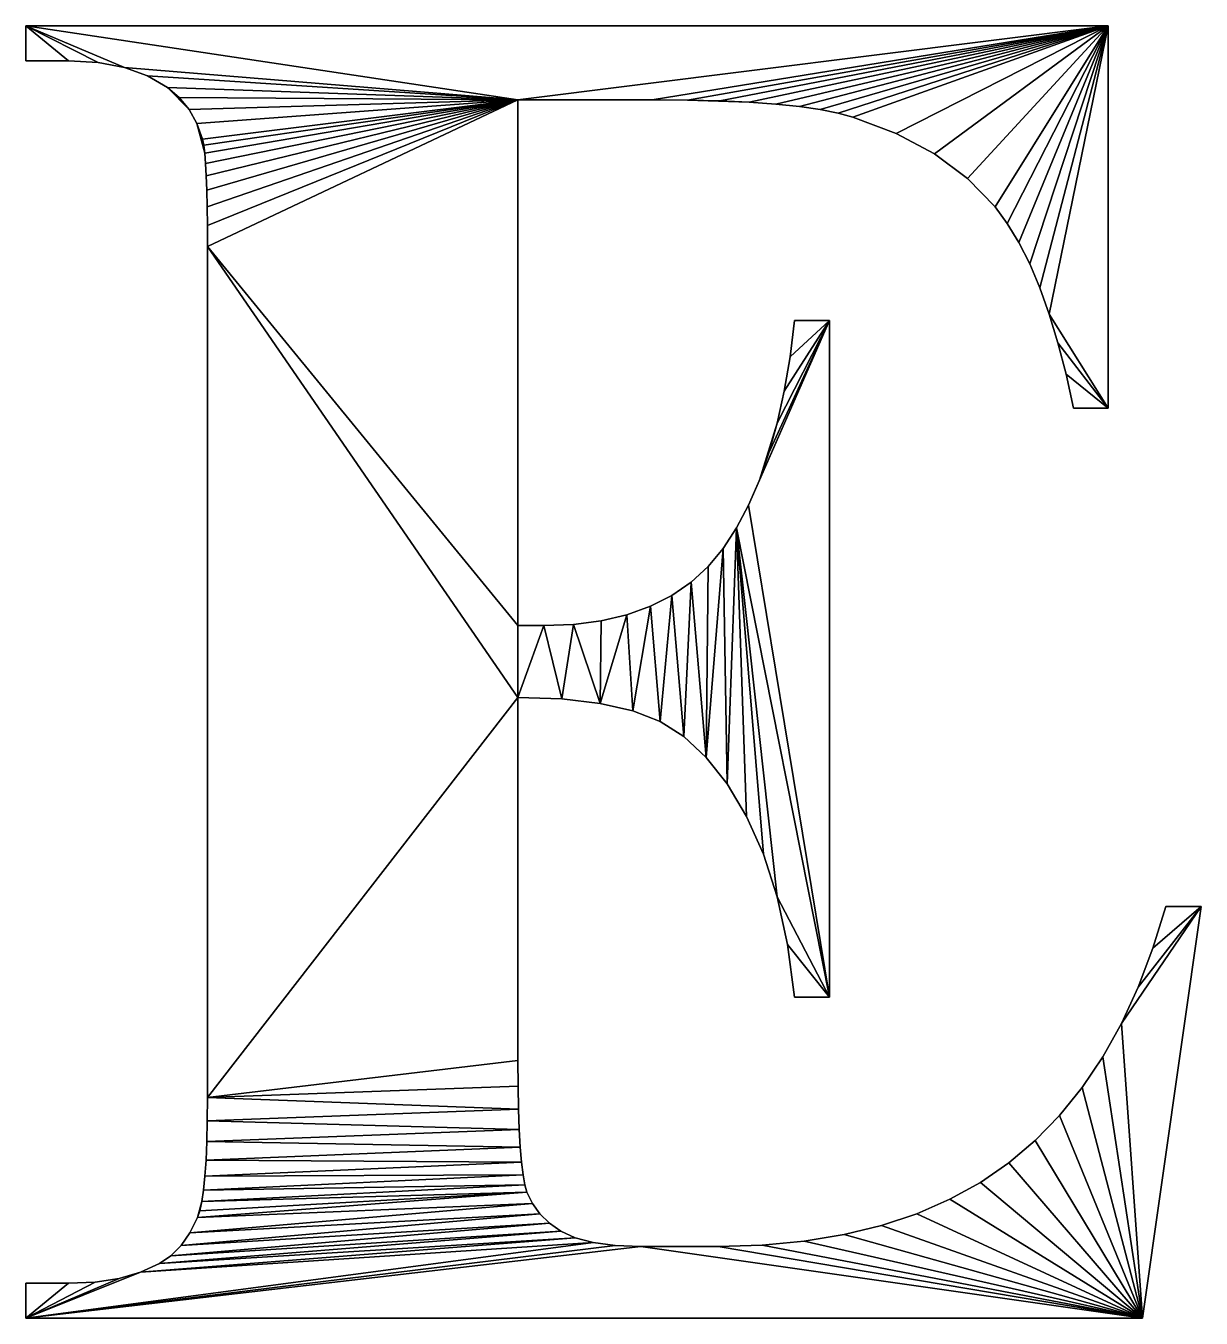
# Model space of a CAD drawing. Header units: metres. Extents: x 0.028 to 0.877, y 0 to 0.933.
import ezdxf

# ---------------------------------------------------------------- set-up
doc = ezdxf.new("R2010")
doc.units = ezdxf.units.M

msp = doc.modelspace()

# ---------------------------------------------------------------- meshes
at = {"layer": 'Armanisoft_0', "linetype": 'CONTINUOUS'}
mesh = msp.add_polyface(dxfattribs=at)
corners = [(0.157296, 0.840989), (0.383384, 0.879573), (0.157908, 0.833618), (0.156572, 0.846816), (0.155738, 0.851101), (0.15158, 0.862498), (0.145975, 0.872501), (0.138922, 0.881109), (0.130421, 0.888324), (0.116097, 0.896834), (0.099411, 0.902912), (0.028201, 0.932927), (0.080364, 0.906559), (0.058954, 0.907774), (0.028201, 0.907774), (0.157296, 0.840989, 0.229421), (0.157908, 0.833618, 0.229421), (0.383384, 0.879573, 0.229421), (0.156572, 0.846816, 0.229421), (0.155738, 0.851101, 0.229421), (0.15158, 0.862498, 0.229421), (0.145975, 0.872501, 0.229421), (0.138922, 0.881109, 0.229421), (0.130421, 0.888324, 0.229421), (0.116097, 0.896834, 0.229421), (0.099411, 0.902912, 0.229421), (0.028201, 0.932927, 0.229421), (0.080364, 0.906559, 0.229421), (0.058954, 0.907774, 0.229421), (0.028201, 0.907774, 0.229421), (0.159299, 0.773628), (0.159299, 0.159299), (0.159299, 0.159299, 0.229421), (0.159299, 0.773628, 0.229421), (0.159243, 0.788711), (0.159243, 0.788711, 0.229421), (0.159076, 0.802252), (0.159076, 0.802252, 0.229421), (0.158798, 0.81425), (0.158798, 0.81425, 0.229421), (0.158408, 0.824706), (0.158408, 0.824706, 0.229421), (0.157908, 0.833618), (0.157908, 0.833618, 0.229421), (0.157296, 0.840989), (0.157296, 0.840989, 0.229421), (0.156572, 0.846816), (0.156572, 0.846816, 0.229421), (0.155738, 0.851101), (0.155738, 0.851101, 0.229421), (0.15158, 0.862498), (0.15158, 0.862498, 0.229421), (0.145975, 0.872501), (0.145975, 0.872501, 0.229421), (0.138922, 0.881109), (0.138922, 0.881109, 0.229421), (0.130421, 0.888324), (0.130421, 0.888324, 0.229421), (0.116097, 0.896834), (0.116097, 0.896834, 0.229421), (0.099411, 0.902912), (0.099411, 0.902912, 0.229421), (0.080364, 0.906559), (0.080364, 0.906559, 0.229421), (0.058954, 0.907774), (0.058954, 0.907774, 0.229421), (0.028201, 0.907774), (0.028201, 0.907774, 0.229421), (0.028201, 0.932927), (0.028201, 0.932927, 0.229421)]
mesh.append_faces([[corners[k] for k in face] for face in [(0, 1, 2), (3, 1, 0), (4, 1, 3), (5, 1, 4), (5, 3, 0), (5, 4, 3), (6, 1, 5), (7, 1, 6), (8, 1, 7), (8, 7, 6), (9, 1, 8), (10, 1, 9), (11, 10, 12), (11, 12, 13), (11, 13, 14), (1, 10, 11), (15, 16, 17), (18, 15, 17), (19, 18, 17), (20, 19, 17), (20, 15, 18), (20, 18, 19), (21, 20, 17), (22, 21, 17), (23, 22, 17), (23, 21, 22), (24, 23, 17), (25, 24, 17), (26, 27, 25), (26, 28, 27), (26, 29, 28), (17, 26, 25), (30, 31, 32, 33), (34, 30, 33, 35), (36, 34, 35, 37), (38, 36, 37, 39), (40, 38, 39, 41), (42, 40, 41, 43), (44, 42, 43, 45), (46, 44, 45, 47), (48, 46, 47, 49), (50, 48, 49, 51), (52, 50, 51, 53), (54, 52, 53, 55), (56, 54, 55, 57), (58, 56, 57, 59), (60, 58, 59, 61), (62, 60, 61, 63), (64, 62, 63, 65), (66, 64, 65, 67), (68, 66, 67, 69)]])
mesh = msp.add_polyface(dxfattribs=at)
corners = [(0.519332, 0.40482), (0.508384, 0.531342), (0.520754, 0.542659), (0.503227, 0.419842), (0.494481, 0.521765), (0.48604, 0.430679), (0.479044, 0.51393), (0.466327, 0.438332), (0.462073, 0.507835), (0.442647, 0.443798), (0.42353, 0.500871), (0.443568, 0.503482), (0.414999, 0.447078), (0.401958, 0.5), (0.383384, 0.448171), (0.383384, 0.5), (0.159299, 0.773628), (0.383384, 0.879573), (0.159243, 0.788711), (0.159076, 0.802252), (0.158798, 0.81425), (0.158408, 0.824706), (0.157908, 0.833618), (0.028201, 0.932927), (0.809451, 0.932927), (0.480183, 0.879573), (0.505696, 0.879376), (0.519332, 0.40482, 0.229421), (0.520754, 0.542659, 0.229421), (0.508384, 0.531342, 0.229421), (0.503227, 0.419842, 0.229421), (0.494481, 0.521765, 0.229421), (0.48604, 0.430679, 0.229421), (0.479044, 0.51393, 0.229421), (0.466327, 0.438332, 0.229421), (0.462073, 0.507835, 0.229421), (0.442647, 0.443798, 0.229421), (0.443568, 0.503482, 0.229421), (0.42353, 0.500871, 0.229421), (0.414999, 0.447078, 0.229421), (0.401958, 0.5, 0.229421), (0.383384, 0.448171, 0.229421), (0.383384, 0.5, 0.229421), (0.159299, 0.773628, 0.229421), (0.383384, 0.879573, 0.229421), (0.159243, 0.788711, 0.229421), (0.159076, 0.802252, 0.229421), (0.158798, 0.81425, 0.229421), (0.158408, 0.824706, 0.229421), (0.157908, 0.833618, 0.229421), (0.809451, 0.932927, 0.229421), (0.028201, 0.932927, 0.229421), (0.505696, 0.879376, 0.229421), (0.480183, 0.879573, 0.229421), (0.383384, 0.5), (0.383384, 0.879573), (0.383384, 0.879573, 0.229421), (0.383384, 0.5, 0.229421), (0.401958, 0.5), (0.401958, 0.5, 0.229421), (0.42353, 0.500871), (0.42353, 0.500871, 0.229421), (0.443568, 0.503482), (0.443568, 0.503482, 0.229421), (0.462073, 0.507835), (0.462073, 0.507835, 0.229421), (0.479044, 0.51393), (0.479044, 0.51393, 0.229421), (0.494481, 0.521765), (0.494481, 0.521765, 0.229421), (0.508384, 0.531342), (0.508384, 0.531342, 0.229421), (0.520754, 0.542659), (0.520754, 0.542659, 0.229421), (0.809451, 0.932927), (0.028201, 0.932927), (0.028201, 0.932927, 0.229421), (0.809451, 0.932927, 0.229421), (0.505696, 0.879376), (0.5291, 0.878786), (0.5291, 0.878786, 0.229421), (0.505696, 0.879376, 0.229421), (0.480183, 0.879573), (0.480183, 0.879573, 0.229421)]
mesh.append_faces([[corners[k] for k in face] for face in [(0, 1, 2), (3, 4, 1), (5, 6, 4), (7, 8, 6), (9, 10, 11), (9, 11, 8), (12, 13, 10), (12, 10, 9), (14, 15, 13), (14, 13, 12), (16, 17, 15), (16, 15, 14), (18, 17, 16), (19, 17, 18), (20, 17, 19), (21, 17, 20), (22, 17, 21), (17, 23, 24), (17, 25, 26), (27, 28, 29), (30, 29, 31), (32, 31, 33), (34, 33, 35), (36, 37, 38), (36, 35, 37), (39, 38, 40), (39, 36, 38), (41, 40, 42), (41, 39, 40), (43, 42, 44), (43, 41, 42), (45, 43, 44), (46, 45, 44), (47, 46, 44), (48, 47, 44), (49, 48, 44), (44, 50, 51), (44, 52, 53), (54, 55, 56, 57), (58, 54, 57, 59), (60, 58, 59, 61), (62, 60, 61, 63), (64, 62, 63, 65), (66, 64, 65, 67), (68, 66, 67, 69), (70, 68, 69, 71), (72, 70, 71, 73), (74, 75, 76, 77), (78, 79, 80, 81), (82, 78, 81, 83), (55, 82, 83, 56)]])
mesh = msp.add_polyface(dxfattribs=at)
corners = [(0.760063, 0.743837), (0.809451, 0.932927), (0.766873, 0.724799), (0.752752, 0.761097), (0.744939, 0.776578), (0.736626, 0.79028), (0.727812, 0.802204), (0.707803, 0.822804), (0.684034, 0.840467), (0.656506, 0.855193), (0.625219, 0.866983), (0.614473, 0.869934), (0.601618, 0.872491), (0.586653, 0.874655), (0.569578, 0.876426), (0.550394, 0.877803), (0.383384, 0.879573), (0.505696, 0.879376), (0.480183, 0.879573), (0.5291, 0.878786), (0.760063, 0.743837, 0.229421), (0.766873, 0.724799, 0.229421), (0.809451, 0.932927, 0.229421), (0.752752, 0.761097, 0.229421), (0.744939, 0.776578, 0.229421), (0.736626, 0.79028, 0.229421), (0.727812, 0.802204, 0.229421), (0.707803, 0.822804, 0.229421), (0.684034, 0.840467, 0.229421), (0.656506, 0.855193, 0.229421), (0.625219, 0.866983, 0.229421), (0.614473, 0.869934, 0.229421), (0.601618, 0.872491, 0.229421), (0.586653, 0.874655, 0.229421), (0.569578, 0.876426, 0.229421), (0.550394, 0.877803, 0.229421), (0.383384, 0.879573, 0.229421), (0.505696, 0.879376, 0.229421), (0.480183, 0.879573, 0.229421), (0.5291, 0.878786, 0.229421), (0.707803, 0.822804), (0.727812, 0.802204), (0.727812, 0.802204, 0.229421), (0.707803, 0.822804, 0.229421), (0.684034, 0.840467), (0.684034, 0.840467, 0.229421), (0.656506, 0.855193), (0.656506, 0.855193, 0.229421), (0.625219, 0.866983), (0.625219, 0.866983, 0.229421), (0.614473, 0.869934), (0.614473, 0.869934, 0.229421), (0.601618, 0.872491), (0.601618, 0.872491, 0.229421), (0.586653, 0.874655), (0.586653, 0.874655, 0.229421), (0.569578, 0.876426), (0.569578, 0.876426, 0.229421), (0.550394, 0.877803), (0.550394, 0.877803, 0.229421), (0.5291, 0.878786), (0.5291, 0.878786, 0.229421)]
mesh.append_faces([[corners[k] for k in face] for face in [(0, 1, 2), (3, 1, 0), (4, 1, 3), (5, 1, 4), (6, 1, 5), (7, 1, 6), (8, 1, 7), (9, 1, 8), (10, 1, 9), (11, 1, 10), (12, 1, 11), (13, 1, 12), (14, 1, 13), (15, 1, 14), (16, 1, 17), (16, 1, 18), (1, 15, 19), (1, 15, 17), (1, 19, 17), (1, 17, 18), (15, 17, 19), (20, 21, 22), (23, 20, 22), (24, 23, 22), (25, 24, 22), (26, 25, 22), (27, 26, 22), (28, 27, 22), (29, 28, 22), (30, 29, 22), (31, 30, 22), (32, 31, 22), (33, 32, 22), (34, 33, 22), (35, 34, 22), (36, 37, 22), (36, 38, 22), (22, 39, 35), (22, 37, 35), (22, 37, 39), (22, 38, 37), (35, 39, 37), (40, 41, 42, 43), (44, 40, 43, 45), (46, 44, 45, 47), (48, 46, 47, 49), (50, 48, 49, 51), (52, 50, 51, 53), (54, 52, 53, 55), (56, 54, 55, 57), (58, 56, 57, 59), (60, 58, 59, 61)]])
mesh = msp.add_polyface(dxfattribs=at)
corners = [(0.608232, 0.720274), (0.575656, 0.669175), (0.579822, 0.693895), (0.583079, 0.720274), (0.534353, 0.385615), (0.53159, 0.555718), (0.541204, 0.570478), (0.519332, 0.40482), (0.520754, 0.542659), (0.778991, 0.681387), (0.809451, 0.657012), (0.784299, 0.657012), (0.773183, 0.703982), (0.766873, 0.724799), (0.809451, 0.932927), (0.549911, 0.586897), (0.557709, 0.604977), (0.608232, 0.231707), (0.570582, 0.646116), (0.5646, 0.624716), (0.608232, 0.720274, 0.229421), (0.579822, 0.693895, 0.229421), (0.575656, 0.669175, 0.229421), (0.583079, 0.720274, 0.229421), (0.534353, 0.385615, 0.229421), (0.541204, 0.570478, 0.229421), (0.53159, 0.555718, 0.229421), (0.519332, 0.40482, 0.229421), (0.520754, 0.542659, 0.229421), (0.778991, 0.681387, 0.229421), (0.784299, 0.657012, 0.229421), (0.809451, 0.657012, 0.229421), (0.773183, 0.703982, 0.229421), (0.766873, 0.724799, 0.229421), (0.809451, 0.932927, 0.229421), (0.549911, 0.586897, 0.229421), (0.557709, 0.604977, 0.229421), (0.608232, 0.231707, 0.229421), (0.5646, 0.624716, 0.229421), (0.570582, 0.646116, 0.229421), (0.53159, 0.555718), (0.520754, 0.542659), (0.520754, 0.542659, 0.229421), (0.53159, 0.555718, 0.229421), (0.541204, 0.570478), (0.541204, 0.570478, 0.229421), (0.549911, 0.586897), (0.549911, 0.586897, 0.229421), (0.557709, 0.604977), (0.557709, 0.604977, 0.229421), (0.5646, 0.624716), (0.5646, 0.624716, 0.229421), (0.570582, 0.646116), (0.570582, 0.646116, 0.229421), (0.575656, 0.669175), (0.575656, 0.669175, 0.229421), (0.579822, 0.693895), (0.579822, 0.693895, 0.229421), (0.583079, 0.720274), (0.583079, 0.720274, 0.229421), (0.608232, 0.720274), (0.608232, 0.720274, 0.229421), (0.608232, 0.231707), (0.608232, 0.231707, 0.229421), (0.809451, 0.657012), (0.809451, 0.932927), (0.809451, 0.932927, 0.229421), (0.809451, 0.657012, 0.229421), (0.784299, 0.657012), (0.784299, 0.657012, 0.229421), (0.778991, 0.681387), (0.778991, 0.681387, 0.229421), (0.773183, 0.703982), (0.773183, 0.703982, 0.229421), (0.766873, 0.724799), (0.766873, 0.724799, 0.229421), (0.760063, 0.743837), (0.760063, 0.743837, 0.229421), (0.752752, 0.761097), (0.752752, 0.761097, 0.229421), (0.744939, 0.776578), (0.744939, 0.776578, 0.229421), (0.736626, 0.79028), (0.736626, 0.79028, 0.229421), (0.727812, 0.802204), (0.727812, 0.802204, 0.229421)]
mesh.append_faces([[corners[k] for k in face] for face in [(0, 1, 2), (0, 2, 3), (4, 5, 6), (7, 8, 5), (9, 10, 11), (12, 10, 9), (13, 14, 10), (13, 10, 12), (15, 16, 0), (15, 0, 17), (16, 18, 19), (16, 19, 0), (16, 18, 0), (19, 18, 0), (18, 1, 0), (20, 21, 22), (20, 23, 21), (24, 25, 26), (27, 26, 28), (29, 30, 31), (32, 29, 31), (33, 31, 34), (33, 32, 31), (35, 20, 36), (35, 37, 20), (36, 38, 39), (36, 20, 38), (36, 20, 39), (38, 20, 39), (39, 20, 22), (40, 41, 42, 43), (44, 40, 43, 45), (46, 44, 45, 47), (48, 46, 47, 49), (50, 48, 49, 51), (52, 50, 51, 53), (54, 52, 53, 55), (56, 54, 55, 57), (58, 56, 57, 59), (60, 58, 59, 61), (62, 60, 61, 63), (64, 65, 66, 67), (68, 64, 67, 69), (70, 68, 69, 71), (72, 70, 71, 73), (74, 72, 73, 75), (76, 74, 75, 77), (78, 76, 77, 79), (80, 78, 79, 81), (82, 80, 81, 83), (84, 82, 83, 85)]])
mesh = msp.add_polyface(dxfattribs=at)
corners = [(0.155275, 0.084096), (0.388377, 0.096288), (0.389906, 0.091002), (0.153822, 0.077478), (0.156504, 0.092405), (0.387053, 0.103454), (0.15751, 0.102403), (0.385932, 0.112499), (0.158293, 0.114092), (0.385015, 0.123423), (0.158852, 0.127471), (0.384301, 0.136227), (0.159187, 0.14254), (0.383792, 0.150911), (0.159299, 0.159299), (0.383384, 0.448171), (0.383384, 0.185916), (0.383486, 0.167474), (0.159299, 0.773628), (0.152145, 0.072549, 0.229421), (0.393879, 0.082714, 0.229421), (0.389906, 0.091002, 0.229421), (0.155275, 0.084096, 0.229421), (0.388377, 0.096288, 0.229421), (0.153822, 0.077478, 0.229421), (0.156504, 0.092405, 0.229421), (0.387053, 0.103454, 0.229421), (0.15751, 0.102403, 0.229421), (0.385932, 0.112499, 0.229421), (0.158293, 0.114092, 0.229421), (0.385015, 0.123423, 0.229421), (0.158852, 0.127471, 0.229421), (0.384301, 0.136227, 0.229421), (0.159187, 0.14254, 0.229421), (0.383792, 0.150911, 0.229421), (0.159299, 0.159299, 0.229421), (0.383384, 0.185916, 0.229421), (0.383384, 0.448171, 0.229421), (0.383486, 0.167474, 0.229421), (0.159299, 0.773628, 0.229421), (0.383384, 0.185916), (0.383384, 0.448171), (0.383384, 0.448171, 0.229421), (0.383384, 0.185916, 0.229421), (0.383486, 0.167474), (0.383486, 0.167474, 0.229421), (0.383792, 0.150911), (0.383792, 0.150911, 0.229421), (0.384301, 0.136227), (0.384301, 0.136227, 0.229421), (0.385015, 0.123423), (0.385015, 0.123423, 0.229421), (0.385932, 0.112499), (0.385932, 0.112499, 0.229421), (0.387053, 0.103454), (0.387053, 0.103454, 0.229421), (0.388377, 0.096288), (0.388377, 0.096288, 0.229421), (0.389906, 0.091002), (0.389906, 0.091002, 0.229421), (0.393879, 0.082714), (0.393879, 0.082714, 0.229421), (0.156504, 0.092405), (0.155275, 0.084096), (0.155275, 0.084096, 0.229421), (0.156504, 0.092405, 0.229421), (0.15751, 0.102403), (0.15751, 0.102403, 0.229421), (0.158293, 0.114092), (0.158293, 0.114092, 0.229421), (0.158852, 0.127471), (0.158852, 0.127471, 0.229421), (0.159187, 0.14254), (0.159187, 0.14254, 0.229421), (0.159299, 0.159299), (0.159299, 0.159299, 0.229421)]
mesh.append_faces([[corners[k] for k in face] for face in [(0, 1, 2), (0, 2, 3), (4, 5, 1), (4, 1, 0), (6, 7, 5), (6, 5, 4), (8, 9, 7), (8, 7, 6), (10, 11, 9), (10, 9, 8), (12, 13, 11), (12, 11, 10), (14, 15, 16), (14, 16, 17), (14, 17, 13), (14, 13, 12), (18, 15, 14), (19, 20, 21), (22, 21, 23), (22, 24, 21), (25, 23, 26), (25, 22, 23), (27, 26, 28), (27, 25, 26), (29, 28, 30), (29, 27, 28), (31, 30, 32), (31, 29, 30), (33, 32, 34), (33, 31, 32), (35, 36, 37), (35, 38, 36), (35, 34, 38), (35, 33, 34), (39, 35, 37), (40, 41, 42, 43), (44, 40, 43, 45), (46, 44, 45, 47), (48, 46, 47, 49), (50, 48, 49, 51), (52, 50, 51, 53), (54, 52, 53, 55), (56, 54, 55, 57), (58, 56, 57, 59), (60, 58, 59, 61), (62, 63, 64, 65), (66, 62, 65, 67), (68, 66, 67, 69), (70, 68, 69, 71), (72, 70, 71, 73), (74, 72, 73, 75)]])
mesh = msp.add_polyface(dxfattribs=at)
corners = [(0.577907, 0.269699), (0.608232, 0.231707), (0.583079, 0.231707), (0.570385, 0.304116), (0.534353, 0.385615), (0.541204, 0.570478), (0.548291, 0.362226), (0.519332, 0.40482), (0.53159, 0.555718), (0.503227, 0.419842), (0.508384, 0.531342), (0.48604, 0.430679), (0.494481, 0.521765), (0.466327, 0.438332), (0.479044, 0.51393), (0.442647, 0.443798), (0.462073, 0.507835), (0.028201, 0), (0.472103, 0.051829), (0.83431, 0), (0.549911, 0.586897), (0.560513, 0.334958), (0.577907, 0.269699, 0.229421), (0.583079, 0.231707, 0.229421), (0.608232, 0.231707, 0.229421), (0.570385, 0.304116, 0.229421), (0.534353, 0.385615, 0.229421), (0.548291, 0.362226, 0.229421), (0.541204, 0.570478, 0.229421), (0.519332, 0.40482, 0.229421), (0.53159, 0.555718, 0.229421), (0.503227, 0.419842, 0.229421), (0.508384, 0.531342, 0.229421), (0.48604, 0.430679, 0.229421), (0.494481, 0.521765, 0.229421), (0.466327, 0.438332, 0.229421), (0.479044, 0.51393, 0.229421), (0.442647, 0.443798, 0.229421), (0.462073, 0.507835, 0.229421), (0.028201, 0, 0.229421), (0.83431, 0, 0.229421), (0.472103, 0.051829, 0.229421), (0.549911, 0.586897, 0.229421), (0.560513, 0.334958, 0.229421), (0.583079, 0.231707), (0.608232, 0.231707), (0.608232, 0.231707, 0.229421), (0.583079, 0.231707, 0.229421), (0.577907, 0.269699), (0.577907, 0.269699, 0.229421), (0.570385, 0.304116), (0.570385, 0.304116, 0.229421), (0.560513, 0.334958), (0.560513, 0.334958, 0.229421), (0.548291, 0.362226), (0.548291, 0.362226, 0.229421), (0.534353, 0.385615), (0.534353, 0.385615, 0.229421), (0.519332, 0.40482), (0.519332, 0.40482, 0.229421), (0.503227, 0.419842), (0.503227, 0.419842, 0.229421), (0.48604, 0.430679), (0.48604, 0.430679, 0.229421), (0.466327, 0.438332), (0.466327, 0.438332, 0.229421), (0.442647, 0.443798), (0.442647, 0.443798, 0.229421), (0.414999, 0.447078), (0.414999, 0.447078, 0.229421), (0.383384, 0.448171), (0.383384, 0.448171, 0.229421), (0.399276, 0.075239), (0.393879, 0.082714), (0.393879, 0.082714, 0.229421), (0.399276, 0.075239, 0.229421), (0.406097, 0.068575), (0.406097, 0.068575, 0.229421), (0.414343, 0.062722), (0.414343, 0.062722, 0.229421), (0.424671, 0.057957), (0.424671, 0.057957, 0.229421), (0.437741, 0.054553), (0.437741, 0.054553, 0.229421), (0.453551, 0.05251), (0.453551, 0.05251, 0.229421), (0.472103, 0.051829), (0.472103, 0.051829, 0.229421), (0.527853, 0.051829), (0.527853, 0.051829, 0.229421), (0.559782, 0.052772), (0.559782, 0.052772, 0.229421), (0.590084, 0.055602), (0.590084, 0.055602, 0.229421), (0.618758, 0.060318), (0.618758, 0.060318, 0.229421), (0.028201, 0), (0.83431, 0), (0.83431, 0, 0.229421), (0.028201, 0, 0.229421)]
mesh.append_faces([[corners[k] for k in face] for face in [(0, 1, 2), (3, 1, 0), (4, 5, 6), (7, 8, 4), (9, 10, 7), (11, 12, 9), (13, 14, 11), (15, 16, 13), (17, 18, 19), (5, 20, 1), (5, 1, 3), (5, 3, 21), (5, 21, 6), (22, 23, 24), (25, 22, 24), (26, 27, 28), (29, 26, 30), (31, 29, 32), (33, 31, 34), (35, 33, 36), (37, 35, 38), (39, 40, 41), (28, 24, 42), (28, 25, 24), (28, 43, 25), (28, 27, 43), (44, 45, 46, 47), (48, 44, 47, 49), (50, 48, 49, 51), (52, 50, 51, 53), (54, 52, 53, 55), (56, 54, 55, 57), (58, 56, 57, 59), (60, 58, 59, 61), (62, 60, 61, 63), (64, 62, 63, 65), (66, 64, 65, 67), (68, 66, 67, 69), (70, 68, 69, 71), (72, 73, 74, 75), (76, 72, 75, 77), (78, 76, 77, 79), (80, 78, 79, 81), (82, 80, 81, 83), (84, 82, 83, 85), (86, 84, 85, 87), (88, 86, 87, 89), (90, 88, 89, 91), (92, 90, 91, 93), (94, 92, 93, 95), (96, 97, 98, 99)]])
mesh = msp.add_polyface(dxfattribs=at)
corners = [(0.876524, 0.297118), (0.818944, 0.212727), (0.831019, 0.238851), (0.841705, 0.266982), (0.851, 0.297118), (0.83431, 0), (0.472103, 0.051829), (0.527853, 0.051829), (0.559782, 0.052772), (0.590084, 0.055602), (0.618758, 0.060318), (0.645804, 0.066921), (0.671223, 0.07541), (0.695014, 0.085785), (0.717177, 0.098047), (0.737713, 0.112195), (0.756739, 0.128289), (0.774376, 0.14639), (0.790622, 0.166496), (0.805478, 0.188609), (0.876524, 0.297118, 0.229421), (0.831019, 0.238851, 0.229421), (0.818944, 0.212727, 0.229421), (0.841705, 0.266982, 0.229421), (0.851, 0.297118, 0.229421), (0.83431, 0, 0.229421), (0.527853, 0.051829, 0.229421), (0.472103, 0.051829, 0.229421), (0.559782, 0.052772, 0.229421), (0.590084, 0.055602, 0.229421), (0.618758, 0.060318, 0.229421), (0.645804, 0.066921, 0.229421), (0.671223, 0.07541, 0.229421), (0.695014, 0.085785, 0.229421), (0.717177, 0.098047, 0.229421), (0.737713, 0.112195, 0.229421), (0.756739, 0.128289, 0.229421), (0.774376, 0.14639, 0.229421), (0.790622, 0.166496, 0.229421), (0.805478, 0.188609, 0.229421), (0.645804, 0.066921), (0.618758, 0.060318), (0.618758, 0.060318, 0.229421), (0.645804, 0.066921, 0.229421), (0.671223, 0.07541), (0.671223, 0.07541, 0.229421), (0.695014, 0.085785), (0.695014, 0.085785, 0.229421), (0.717177, 0.098047), (0.717177, 0.098047, 0.229421), (0.737713, 0.112195), (0.737713, 0.112195, 0.229421), (0.756739, 0.128289), (0.756739, 0.128289, 0.229421), (0.774376, 0.14639), (0.774376, 0.14639, 0.229421), (0.790622, 0.166496), (0.790622, 0.166496, 0.229421), (0.805478, 0.188609), (0.805478, 0.188609, 0.229421), (0.818944, 0.212727), (0.818944, 0.212727, 0.229421), (0.831019, 0.238851), (0.831019, 0.238851, 0.229421), (0.841705, 0.266982), (0.841705, 0.266982, 0.229421), (0.851, 0.297118), (0.851, 0.297118, 0.229421), (0.876524, 0.297118), (0.876524, 0.297118, 0.229421), (0.83431, 0), (0.83431, 0, 0.229421)]
mesh.append_faces([[corners[k] for k in face] for face in [(0, 1, 2), (0, 2, 3), (0, 3, 4), (5, 6, 7), (5, 7, 8), (5, 8, 9), (5, 9, 10), (5, 10, 11), (5, 11, 12), (5, 12, 13), (5, 13, 14), (5, 14, 15), (5, 15, 16), (5, 16, 17), (5, 17, 18), (5, 18, 19), (5, 19, 1), (5, 1, 0), (20, 21, 22), (20, 23, 21), (20, 24, 23), (25, 26, 27), (25, 28, 26), (25, 29, 28), (25, 30, 29), (25, 31, 30), (25, 32, 31), (25, 33, 32), (25, 34, 33), (25, 35, 34), (25, 36, 35), (25, 37, 36), (25, 38, 37), (25, 39, 38), (25, 22, 39), (25, 20, 22), (40, 41, 42, 43), (44, 40, 43, 45), (46, 44, 45, 47), (48, 46, 47, 49), (50, 48, 49, 51), (52, 50, 51, 53), (54, 52, 53, 55), (56, 54, 55, 57), (58, 56, 57, 59), (60, 58, 59, 61), (62, 60, 61, 63), (64, 62, 63, 65), (66, 64, 65, 67), (68, 66, 67, 69), (70, 68, 69, 71)]])
mesh = msp.add_polyface(dxfattribs=at)
corners = [(0.028201, 0), (0.437741, 0.054553), (0.453551, 0.05251), (0.472103, 0.051829), (0.058954, 0.025152), (0.028201, 0.025152), (0.078231, 0.02604), (0.095602, 0.028701), (0.111068, 0.033137), (0.424671, 0.057957), (0.124628, 0.039348), (0.414343, 0.062722), (0.132866, 0.045071), (0.406097, 0.068575), (0.140198, 0.052513), (0.399276, 0.075239), (0.146625, 0.061672), (0.393879, 0.082714), (0.152145, 0.072549), (0.389906, 0.091002), (0.153822, 0.077478), (0.155275, 0.084096), (0.028201, 0, 0.229421), (0.453551, 0.05251, 0.229421), (0.437741, 0.054553, 0.229421), (0.472103, 0.051829, 0.229421), (0.058954, 0.025152, 0.229421), (0.028201, 0.025152, 0.229421), (0.078231, 0.02604, 0.229421), (0.095602, 0.028701, 0.229421), (0.111068, 0.033137, 0.229421), (0.424671, 0.057957, 0.229421), (0.124628, 0.039348, 0.229421), (0.414343, 0.062722, 0.229421), (0.132866, 0.045071, 0.229421), (0.406097, 0.068575, 0.229421), (0.140198, 0.052513, 0.229421), (0.399276, 0.075239, 0.229421), (0.146625, 0.061672, 0.229421), (0.393879, 0.082714, 0.229421), (0.152145, 0.072549, 0.229421), (0.153822, 0.077478, 0.229421), (0.389906, 0.091002, 0.229421), (0.155275, 0.084096, 0.229421), (0.028201, 0.025152), (0.028201, 0), (0.028201, 0, 0.229421), (0.028201, 0.025152, 0.229421), (0.058954, 0.025152), (0.058954, 0.025152, 0.229421), (0.078231, 0.02604), (0.078231, 0.02604, 0.229421), (0.095602, 0.028701), (0.095602, 0.028701, 0.229421), (0.111068, 0.033137), (0.111068, 0.033137, 0.229421), (0.124628, 0.039348), (0.124628, 0.039348, 0.229421), (0.132866, 0.045071), (0.132866, 0.045071, 0.229421), (0.140198, 0.052513), (0.140198, 0.052513, 0.229421), (0.146625, 0.061672), (0.146625, 0.061672, 0.229421), (0.152145, 0.072549), (0.152145, 0.072549, 0.229421), (0.153822, 0.077478), (0.153822, 0.077478, 0.229421), (0.155275, 0.084096), (0.155275, 0.084096, 0.229421)]
mesh.append_faces([[corners[k] for k in face] for face in [(0, 1, 2), (0, 2, 3), (4, 0, 5), (6, 0, 4), (7, 0, 6), (8, 9, 1), (8, 1, 0), (8, 0, 7), (10, 11, 9), (10, 9, 8), (12, 13, 11), (12, 11, 10), (14, 15, 13), (14, 13, 12), (16, 17, 15), (16, 15, 14), (18, 19, 17), (18, 17, 16), (20, 19, 18), (21, 20, 18), (22, 23, 24), (22, 25, 23), (26, 27, 22), (28, 26, 22), (29, 28, 22), (30, 24, 31), (30, 22, 24), (30, 29, 22), (32, 31, 33), (32, 30, 31), (34, 33, 35), (34, 32, 33), (36, 35, 37), (36, 34, 35), (38, 37, 39), (38, 36, 37), (40, 38, 39), (41, 40, 42), (43, 40, 41), (44, 45, 46, 47), (48, 44, 47, 49), (50, 48, 49, 51), (52, 50, 51, 53), (54, 52, 53, 55), (56, 54, 55, 57), (58, 56, 57, 59), (60, 58, 59, 61), (62, 60, 61, 63), (64, 62, 63, 65), (66, 64, 65, 67), (68, 66, 67, 69)]])

doc.saveas('drawing.dxf')
